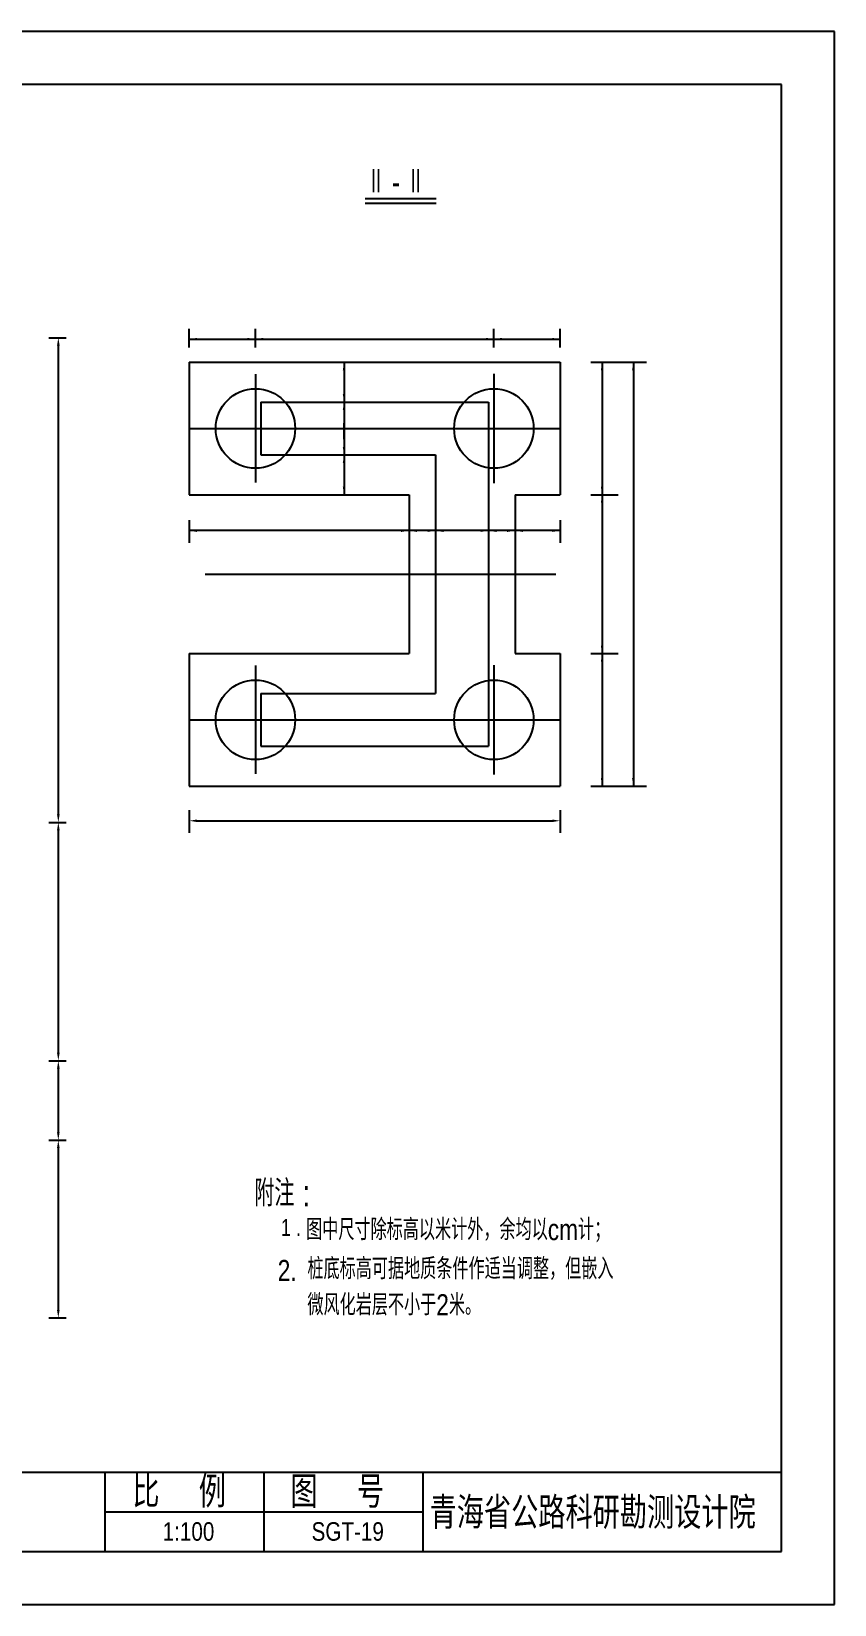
# Model space of a CAD drawing. Extents: x 5047 to 9247, y -2333 to 637.
# Drawn here: x 7732 to 9247, y -2333 to 637 of the extents above; entities that cross this region are included whole.
import ezdxf

# ---------------------------------------------------------------- set-up
doc = ezdxf.new("R2010")
doc.units = 0
doc.layers.get('0').update_dxf_attribs({"linetype": 'CONTINUOUS'})
doc.layers.get('DEFPOINTS').update_dxf_attribs({"linetype": 'CONTINUOUS'})
doc.layers.add('JDX', color=6, linetype='CONTINUOUS')
doc.styles.add('GGX1', font='romanc.shx', dxfattribs={"bigfont": 'dk.shx'})
doc.styles.get("Standard").update_dxf_attribs({"font": 'stxt.shx', "width": 0.8, "bigfont": 'dk.shx'})
doc.dimstyles.get("Standard").update_dxf_attribs({"dimtxt": 0.18, "dimasz": 0.18, "dimexe": 0.18, "dimexo": 0.0625, "dimgap": 0.09, "dimtad": 0, "dimtih": 1, "dimtoh": 1, "dimdec": 4, "dimzin": 0, "dimdsep": 46, "dimtxsty": 'Standard', "dimcen": 0.09, "dimadec": 0, "dimazin": 0, "dimtfac": 1, "dimtdec": 4, "dimtofl": 0, "dimtmove": 0, "dimatfit": 3, "dimfxl": 0, "dimtolj": 1, "dimtzin": 0, "dimarcsym": 0})

# ---------------------------------------------------------------- blocks, each defined once
blk = doc.blocks.new('*D17')
at = {"color": 2}
for p, q in [((7782.7, -1471.5), (7782.7, -1776.9)), ((7765.1, -1791.9), (7797.7, -1791.9))]:
    blk.add_line(p, q, dxfattribs=at)
for points in [[(7780.2, -1471.5), (7785.2, -1471.5), (7782.7, -1456.5)], [(7780.2, -1776.9), (7785.2, -1776.9), (7782.7, -1791.9)]]:
    blk.add_solid(points, dxfattribs=at)
at = {"layer": 'DEFPOINTS', "color": 0}
for p in [(7755.1, -1456.5), (7755.1, -1791.9), (7782.7, -1791.9)]:
    blk.add_point(p, dxfattribs=at)
blk = doc.blocks.new('*D55')
at = {"color": 2}
for p, q in [((7765.1, 58.5), (7797.7, 58.5)), ((7782.7, 43.5), (7782.7, -841.5)), ((7765.1, -856.5), (7797.7, -856.5))]:
    blk.add_line(p, q, dxfattribs=at)
for points in [[(7780.2, 43.5), (7785.2, 43.5), (7782.7, 58.5)], [(7780.2, -841.5), (7785.2, -841.5), (7782.7, -856.5)]]:
    blk.add_solid(points, dxfattribs=at)
at = {"layer": 'DEFPOINTS', "color": 0}
for p in [(7755.1, 58.5), (7755.1, -856.5), (7782.7, -856.5)]:
    blk.add_point(p, dxfattribs=at)
blk = doc.blocks.new('*D56')
at = {"color": 2}
for p, q in [((7782.7, -871.5), (7782.7, -1291.5)), ((7765.1, -1306.5), (7797.7, -1306.5))]:
    blk.add_line(p, q, dxfattribs=at)
for points in [[(7780.2, -871.5), (7785.2, -871.5), (7782.7, -856.5)], [(7780.2, -1291.5), (7785.2, -1291.5), (7782.7, -1306.5)]]:
    blk.add_solid(points, dxfattribs=at)
at = {"layer": 'DEFPOINTS', "color": 0}
for p in [(7755.1, -856.5), (7755.1, -1306.5), (7782.7, -1306.5)]:
    blk.add_point(p, dxfattribs=at)
blk = doc.blocks.new('*D57')
at = {"color": 2}
for p, q in [((7782.7, -1321.5), (7782.7, -1441.5)), ((7765.1, -1456.5), (7797.7, -1456.5))]:
    blk.add_line(p, q, dxfattribs=at)
for points in [[(7780.2, -1321.5), (7785.2, -1321.5), (7782.7, -1306.5)], [(7780.2, -1441.5), (7785.2, -1441.5), (7782.7, -1456.5)]]:
    blk.add_solid(points, dxfattribs=at)
at = {"layer": 'DEFPOINTS', "color": 0}
for p in [(7755.1, -1306.5), (7755.1, -1456.5), (7782.7, -1456.5)]:
    blk.add_point(p, dxfattribs=at)

msp = doc.modelspace()

# ---------------------------------------------------------------- linework, layer by layer
at = {"color": 2, "linetype": 'Continuous'}
for p, q in [((9247.47511, -2333.23687), (9247.47511, 636.76313)), ((9147.47511, -2233.23687), (9147.47511, -2233.23687))]:
    msp.add_line(p, q, dxfattribs=at)
at = {"color": 6, "linetype": 'Continuous'}
for p, q in [((9147.47511, 536.76313), (5347.47511, 536.76313)), ((9147.47511, -2233.23687), (9147.47511, 536.76313)), ((5347.47511, -2233.23687), (9147.47511, -2233.23687))]:
    msp.add_line(p, q, dxfattribs=at)
at = {"color": 2, "linetype": 'ByBlock'}
for p, q in [((8029.68628, 39.85567), (8029.68628, 75.17097)), ((8154.68628, 39.85567), (8154.68628, 75.17097)), ((8604.68628, 39.85567), (8604.68628, 75.17097)), ((8729.68628, 39.85567), (8729.68628, 75.17097)), ((8029.68628, 55.79749), (8729.68628, 55.79749)), ((8322.04157, 12.13354), (8322.04157, -237.86646)), ((8787.58397, 12.13354), (8839.02186, 12.13354)), ((8809.02186, 12.13354), (8809.02186, -787.86646)), ((8829.02186, 12.13354), (8892.39096, 12.13354)), ((8867.90952, 12.13354), (8867.90952, -787.86646)), ((8305.27223, -62.86646), (8352.04157, -62.86646)), ((8305.27223, -62.86646), (8352.04157, -62.86646)), ((8322.04157, -92.86646), (8322.04157, -122.86646)), ((8322.04157, -132.86646), (8322.04157, -102.86646)), ((8305.27223, -162.86646), (8352.04157, -162.86646)), ((8305.27223, -162.86646), (8352.04157, -162.86646)), ((8305.27223, -237.86646), (8352.04157, -237.86646)), ((8787.58397, -237.86646), (8839.02186, -237.86646)), ((8029.68628, -285.77662), (8029.68628, -328.50179)), ((8729.68628, -285.77662), (8729.68628, -328.50179)), ((8729.68628, -305.69513), (8029.68628, -305.69513)), ((8414.68628, -305.69513), (8384.68628, -305.69513)), ((8787.58397, -537.86646), (8839.02186, -537.86646)), ((8787.58397, -787.86646), (8839.02186, -787.86646)), ((8829.02186, -787.86646), (8892.39096, -787.86646)), ((8029.68628, -833.57057), (8029.68628, -876.29574)), ((8044.68628, -853.48909), (8714.68628, -853.48909)), ((8729.68628, -833.57057), (8729.68628, -876.29574))]:
    msp.add_line(p, q, dxfattribs=at)
for p, q in [((8029.68628, 12.13354), (8029.68628, -237.86646)), ((8729.68628, 12.13354), (8729.68628, -237.86646)), ((8164.68628, -62.86646), (8164.68628, -162.86646)), ((8594.68628, -62.86646), (8594.68628, -712.86646)), ((8494.68628, -162.86646), (8494.68628, -612.86646)), ((8444.68628, -237.86646), (8444.68628, -537.86646)), ((8644.68628, -237.86646), (8644.68628, -537.86646)), ((8644.68628, -237.86646), (8729.68628, -237.86646)), ((8029.68628, -537.86646), (8029.68628, -787.86646)), ((8644.68628, -537.86646), (8729.68628, -537.86646)), ((8729.68628, -537.86646), (8729.68628, -787.86646)), ((8164.68628, -612.86646), (8164.68628, -712.86646)), ((8164.68628, -612.86646), (8164.68628, -712.86646))]:
    msp.add_line(p, q)
at = {"color": 7}
for p, q in [((8029.68628, 12.13354), (8729.68628, 12.13354)), ((8164.68628, -62.86646), (8594.68628, -62.86646)), ((8164.68628, -162.86646), (8494.68628, -162.86646)), ((8029.68628, -237.86646), (8444.68628, -237.86646)), ((8029.68628, -537.86646), (8444.68628, -537.86646)), ((8164.68628, -612.86646), (8494.68628, -612.86646)), ((8164.68628, -712.86646), (8594.68628, -712.86646)), ((8029.68628, -787.86646), (8729.68628, -787.86646))]:
    msp.add_line(p, q, dxfattribs=at)
at = {"color": 3}
for p, q in [((8154.68628, -10.54229), (8154.68628, -214.7671)), ((8604.68628, -9.40771), (8604.68628, -215.90168)), ((8029.68628, -112.86646), (8729.68628, -112.86646)), ((8060.02432, -387.86646), (8721.28997, -387.86646)), ((8154.68628, -560.54229), (8154.68628, -764.7671)), ((8604.68628, -559.40771), (8604.68628, -765.90168)), ((8029.68628, -662.86646), (8729.68628, -662.86646))]:
    msp.add_line(p, q, dxfattribs=at)
at = {"color": 2, "linetype": 'Continuous'}
for points in [[(9247.47511, 636.76313), (5047.47511, 636.76313)], [(5047.47511, -2333.23687), (9247.47511, -2333.23687)]]:
    msp.add_lwpolyline(points, dxfattribs=at)
at = {"color": 7, "linetype": 'Continuous'}
for points in [[(5347.47511, -2083.23687), (9147.47511, -2083.23687), (9147.47511, -2083.23687)], [(7871.3383, -2233.23687), (7871.3383, -2083.23687), (7871.3383, -2083.23687)], [(8171.3383, -2233.23687), (8171.3383, -2083.23687), (8171.3383, -2083.23687)], [(8471.3383, -2233.23687), (8471.3383, -2083.23687), (8471.3383, -2083.23687)], [(7871.3383, -2158.23687), (8471.3383, -2158.23687)]]:
    msp.add_lwpolyline(points, dxfattribs=at)
at = {"color": 1}
for centre in [(8154.68628, -112.86646), (8604.68628, -112.86646), (8154.68628, -662.86646), (8604.68628, -662.86646)]:
    msp.add_circle(centre, 75, dxfattribs=at)
at = {"color": 2, "linetype": 'ByBlock'}
for points in [[(8044.68628, 58.29749), (8044.68628, 53.29749), (8029.68628, 55.79749)], [(8139.68628, 58.29749), (8139.68628, 53.29749), (8154.68628, 55.79749)], [(8169.68628, 58.29749), (8169.68628, 53.29749), (8154.68628, 55.79749)], [(8589.68628, 58.29749), (8589.68628, 53.29749), (8604.68628, 55.79749)], [(8619.68628, 58.29749), (8619.68628, 53.29749), (8604.68628, 55.79749)], [(8714.68628, 58.29749), (8714.68628, 53.29749), (8729.68628, 55.79749)], [(8319.54157, -2.86646), (8324.54157, -2.86646), (8322.04157, 12.13354)], [(8806.52186, -2.86646), (8811.52186, -2.86646), (8809.02186, 12.13354)], [(8865.40952, -2.86646), (8870.40952, -2.86646), (8867.90952, 12.13354)], [(8319.54157, -47.86646), (8324.54157, -47.86646), (8322.04157, -62.86646)], [(8319.54157, -77.86646), (8324.54157, -77.86646), (8322.04157, -62.86646)], [(8319.54157, -147.86646), (8324.54157, -147.86646), (8322.04157, -162.86646)], [(8319.54157, -177.86646), (8324.54157, -177.86646), (8322.04157, -162.86646)], [(8319.54157, -222.86646), (8324.54157, -222.86646), (8322.04157, -237.86646)], [(8806.52186, -222.86646), (8811.52186, -222.86646), (8809.02186, -237.86646)], [(8806.52186, -252.86646), (8811.52186, -252.86646), (8809.02186, -237.86646)], [(8044.68628, -303.19513), (8044.68628, -308.19513), (8029.68628, -305.69513)], [(8429.68628, -303.19513), (8429.68628, -308.19513), (8444.68628, -305.69513)], [(8459.68628, -303.19513), (8459.68628, -308.19513), (8444.68628, -305.69513)], [(8479.68628, -303.19513), (8479.68628, -308.19513), (8494.68628, -305.69513)], [(8509.68628, -303.19513), (8509.68628, -308.19513), (8494.68628, -305.69513)], [(8579.68628, -303.19513), (8579.68628, -308.19513), (8594.68628, -305.69513)], [(8609.68628, -303.19513), (8609.68628, -308.19513), (8594.68628, -305.69513)], [(8629.68628, -303.19513), (8629.68628, -308.19513), (8644.68628, -305.69513)], [(8659.68628, -303.19513), (8659.68628, -308.19513), (8644.68628, -305.69513)], [(8714.68628, -303.19513), (8714.68628, -308.19513), (8729.68628, -305.69513)], [(8806.52186, -522.86646), (8811.52186, -522.86646), (8809.02186, -537.86646)], [(8806.52186, -552.86646), (8811.52186, -552.86646), (8809.02186, -537.86646)], [(8806.52186, -772.86646), (8811.52186, -772.86646), (8809.02186, -787.86646)], [(8865.40952, -772.86646), (8870.40952, -772.86646), (8867.90952, -787.86646)], [(8044.68628, -850.98909), (8044.68628, -855.98909), (8029.68628, -853.48909)], [(8714.68628, -850.98909), (8714.68628, -855.98909), (8729.68628, -853.48909)]]:
    msp.add_solid(points, dxfattribs=at)
at = {"layer": 'DEFPOINTS', "color": 0, "linetype": 'ByBlock'}
for p in [(8029.68628, 55.79749), (8154.68628, 55.79749), (8604.68628, 55.79749), (8729.68628, 55.79749), (8322.04157, 12.13354), (8809.02186, 12.13354), (8867.90952, 12.13354), (8181.96047, -62.86646), (8181.96047, -62.86646), (8322.04157, -62.86646), (8181.96047, -162.86646), (8181.96047, -162.86646), (8322.04157, -162.86646), (8322.04157, -162.86646), (8029.68628, -237.86646), (8181.96047, -237.86646), (8322.04157, -237.86646), (8322.04157, -237.86646), (8729.68628, -237.86646), (8729.68628, -237.86646), (8729.68628, -237.86646), (8809.02186, -237.86646), (8029.68628, -305.69513), (8444.68628, -305.69513), (8494.68628, -305.69513), (8594.68628, -305.69513), (8644.68628, -305.69513), (8729.68628, -305.69513), (8444.68628, -331.03786), (8444.68628, -331.03786), (8494.68628, -331.03786), (8494.68628, -331.03786), (8594.68628, -331.03786), (8594.68628, -331.03786), (8644.68628, -331.03786), (8644.68628, -331.03786), (8729.68628, -562.86646), (8729.68628, -562.86646), (8809.02186, -537.86646), (8181.96047, -612.86646), (8181.96047, -612.86646), (8181.96047, -712.86646), (8181.96047, -712.86646), (8029.68628, -762.86646), (8729.68628, -762.86646), (8729.68628, -762.86646), (8809.02186, -787.86646), (8867.90952, -787.86646), (8029.68628, -853.48909), (8729.68628, -853.48909), (8729.68628, -853.48909)]:
    msp.add_point(p, dxfattribs=at)
at = {"layer": 'JDX', "color": 7}
msp.add_line((8361.44942, 321.31709), (8495.8362, 321.31709), dxfattribs=at)
at = {"layer": 'JDX', "color": 2}
msp.add_line((8361.44942, 312.31709), (8495.8362, 312.31709), dxfattribs=at)

# ---------------------------------------------------------------- texts
at = {"color": 2}
for s, height, width, p in [('附注 :', 50, 0.8, (8152.35235, -1581.59897)), ('图中尺寸除标高以米计外，余均以cm计；', 40, 0.8, (8250.35907, -1645.23337)), ('1 .', 31.99872, 0.8, (8202.79774, -1637.31363)), ('2.', 40, 0.8, (8196.72785, -1722.565)), ('桩底标高可据地质条件作适当调整，但嵌入', 40, 0.8, (8252.7726, -1719.13993)), ('微风化岩层不小于2米。', 40, 0.8, (8252.7726, -1787.27373)), ('1:100', 35, 0.833333, (7979.53768, -2212.76902)), ('SGT-19', 35, 0.833333, (8260.56037, -2212.76902))]:
    msp.add_text(s, height=height, dxfattribs=dict(at, width=width)).set_placement(p)
at = {"color": 2, "style": 'GGX1', "width": 0.9}
for s, p in [('比  例', (7922.37491, -2150.23688)), ('图  号', (8220.81154, -2150.78329)), ('青海省公路科研勘测设计院', (8483.28665, -2190.25263))]:
    msp.add_text(s, height=60, dxfattribs=at).set_placement(p)
at = {"layer": 'JDX', "color": 2, "width": 0.7}
msp.add_text('Ⅱ - Ⅱ', height=50, dxfattribs=at).set_placement((8365.67014, 328.14557))

# ---------------------------------------------------------------- dimensions: what is measured, and where the dimension line sits
for base, p1, p2, text, override, picture, middle in [((7782.67565, -856.48682), (7755.10951, 58.51318), (7755.10951, -856.48682), '915', {"dimtxt": 20, "dimasz": 15, "dimexe": 15, "dimexo": 10, "dimgap": 4.5, "dimtad": 1, "dimtih": 0, "dimtoh": 0, "dimzin": 8, "dimlunit": 6, "dimcen": 2.5, "dimclrd": 2, "dimclre": 2, "dimclrt": 2, "dimtofl": 1, "dimtmove": 2}, '*D55', (7768.17565, -398.98682)), ((7782.67565, -1791.8781), (7755.10951, -1456.48682), (7755.10951, -1791.8781), '500', {"dimtxt": 20, "dimasz": 15, "dimexe": 15, "dimexo": 10, "dimgap": 4.5, "dimtad": 1, "dimtih": 0, "dimtoh": 0, "dimzin": 8, "dimlunit": 6, "dimcen": 2.5, "dimse1": 1, "dimclrd": 2, "dimclre": 2, "dimclrt": 2, "dimtofl": 1, "dimtmove": 2}, '*D17', (7768.17565, -1624.18246))]:
    dim = msp.add_linear_dim(base=base, p1=p1, p2=p2, angle=90, text=text, dimstyle='Standard', override=override)
    dim.commit()
    dim.dimension.update_dxf_attribs({"geometry": picture, "text_midpoint": middle})
for base, p1, p2, picture, middle in [((7782.67565, -1306.48682), (7755.10951, -856.48682), (7755.10951, -1306.48682), '*D56', (7768.17565, -1081.48682)), ((7782.67565, -1456.48682), (7755.10951, -1306.48682), (7755.10951, -1456.48682), '*D57', (7768.17565, -1381.48682))]:
    dim = msp.add_linear_dim(base=base, p1=p1, p2=p2, angle=90, dimstyle='Standard', override={"dimtxt": 20, "dimasz": 15, "dimexe": 15, "dimexo": 10, "dimgap": 4.5, "dimtad": 1, "dimtih": 0, "dimtoh": 0, "dimzin": 8, "dimlunit": 6, "dimcen": 2.5, "dimse1": 1, "dimclrd": 2, "dimclre": 2, "dimclrt": 2, "dimtofl": 1, "dimtmove": 2})
    dim.commit()
    dim.dimension.update_dxf_attribs({"geometry": picture, "text_midpoint": middle})

doc.saveas('drawing.dxf')
